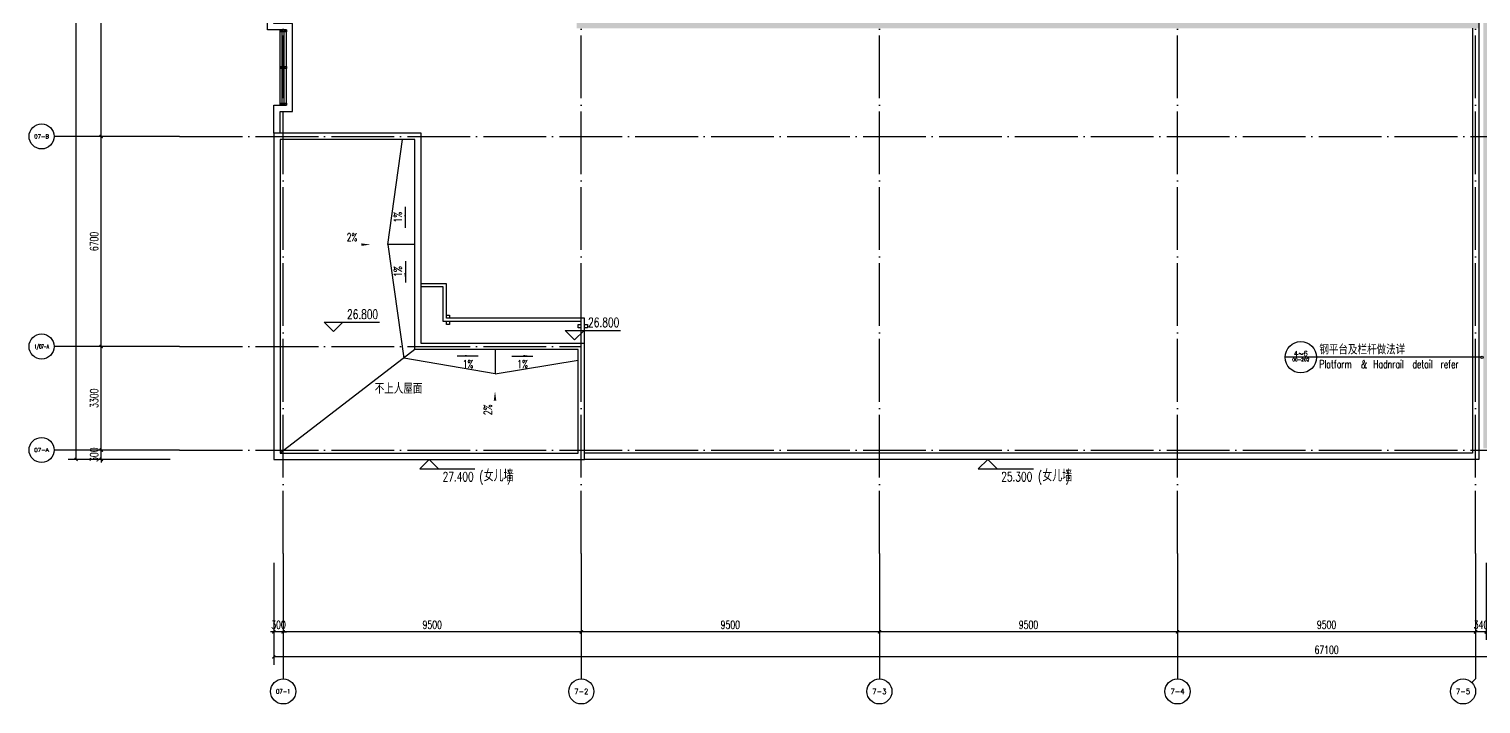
# Model space of a CAD drawing. Extents: x -621157 to 1764546, y -106808 to 741893.
# Drawn here: x 362824 to 409094, y 492654 to 514179 of the extents above; entities that cross this region are included whole.
import ezdxf
from ezdxf.enums import TextEntityAlignment as Align

# ---------------------------------------------------------------- set-up
doc = ezdxf.new("R2010")
doc.units = 0
doc.header["$LTSCALE"] = 1000
doc.header["$MEASUREMENT"] = 0
doc.linetypes.add('XREF-A-101-平面图_t3$0$DOTE', pattern=[2.42, 2, -0.2, 0.02, -0.2])
for name, color, linetype in [('0-底图', 7, 'Continuous'), ('AXIS_TEXT', 7, 'Continuous'), ('XREF-A-101-平面图_t3$0$A-ANNO-IDEN', 8, 'Continuous'), ('XREF-A-101-平面图_t3$0$A-CURTWALL', 8, 'Continuous'), ('XREF-A-101-平面图_t3$0$A-DIM_ELEV', 8, 'Continuous'), ('XREF-A-101-平面图_t3$0$A-DOTE', 8, 'Continuous'), ('XREF-A-101-平面图_t3$0$A-LEAD-AROW', 8, 'Continuous'), ('XREF-A-101-平面图_t3$0$A-PUB_HATCH', 8, 'Continuous'), ('XREF-A-101-平面图_t3$0$A-ROOF', 8, 'Continuous'), ('XREF-A-101-平面图_t3$0$A-roof-water', 8, 'Continuous'), ('XREF-A-101-平面图_t3$0$A-WINDOW', 8, 'Continuous'), ('XREF-A-101-平面图_t3$0$AXIS', 8, 'Continuous'), ('XREF-A-101-平面图_t3$0$底图 - 副本$0$PUB_TEXT', 8, 'Continuous')]:
    doc.layers.add(name, color=color, linetype=linetype)
doc.styles.add('COMPLEX', font='COMPLEX')
doc.styles.add('XREF-A-101-平面图_t3$0$A-AXIS-LABEL', font='COMPLEX', dxfattribs={"bigfont": 'GBCBIG'})
doc.styles.add('XREF-A-101-平面图_t3$0$A-DIM_T3', font='SIMPLEX', dxfattribs={"width": 0.705882, "bigfont": 'GBCBIG'})
doc.styles.add('XREF-A-101-平面图_t3$0$A-STANDARD', font='SIMPLEX', dxfattribs={"bigfont": 'GBCBIG'})
doc.styles.add('XREF-A-101-平面图_t3$0$底图 - 副本$0$_TCH_DIM', font='SIMPLEX', dxfattribs={"bigfont": 'GBCBIG'})
doc.dimstyles.new('XREF-A-101-平面图_t3$0$A-DIM-100', dxfattribs={"dimscale": 100, "dimtxt": 2.55, "dimasz": 1, "dimexe": 2.5, "dimexo": 3, "dimgap": 1, "dimtad": 1, "dimdec": 0, "dimzin": 0, "dimdsep": 46, "dimtxsty": 'XREF-A-101-平面图_t3$0$A-DIM_T3', "dimblk": 'XREF-A-101-平面图_t3$0$_ArchTick', "dimcen": 0.09, "dimclrt": 7, "dimazin": 2, "dimtfac": 1, "dimtdec": 0, "dimtix": 1, "dimtmove": 2, "dimatfit": 3, "dimfxl": 0, "dimtolj": 1, "dimtzin": 0, "dimarcsym": 0})

# ---------------------------------------------------------------- blocks, each defined once
blk = doc.blocks.new('XREF-A-101-平面图_t3$0$G$C869EB286')
at = {"layer": 'XREF-A-101-平面图_t3$0$A-WINDOW'}
h = blk.add_hatch(dxfattribs=at)
h.set_pattern_fill('ANSI31', color=256, scale=25)
h.set_pattern_definition([(45, (-143.957, -89940), (-28.0633, 28.0633), [])])
h.paths.add_polyline_path([(0, 60), (200, 60), (200, 0), (0, 0)])
blk.add_lwpolyline([(0, 60), (200, 60), (200, 0), (0, 0)], close=True, dxfattribs=at)
blk = doc.blocks.new('XREF-A-101-平面图_t3$0$G$CEB38B5CA')
at = {"layer": 'XREF-A-101-平面图_t3$0$A-PUB_HATCH'}
h = blk.add_hatch(dxfattribs=at)
h.set_pattern_fill('ANGLE', color=256, scale=100)
h.set_pattern_definition([(0, (-747423.56, 77633.4), (0, 349.25), [254, -95.25]), (90, (-747423.56, 77633.4), (-349.25, 2e-14), [254, -95.25])])
h.paths.add_polyline_path([(25414, -49210), (29414, -49210), (29414, -47010), (31189, -47010), (31189, -39860), (12534, -39860), (12534, -76810), (25414, -76810)])
h.paths.add_polyline_path([(-16361, -63410), (12384, -63410), (12384, -39860), (-16111, -39860), (-16111, -56860), (-17811, -56860), (-17811, -58260), (-16411, -58260), (-16411, -58060), (-16361, -58060), (-16361, -63410)], is_closed=False)
h.paths.add_polyline_path([(30374, -42232, 1), (30604, -41788, 1)], flags=16)
h.paths.add_polyline_path([(30291, -44650, 1), (30687, -44269, 1)], flags=16)
h.paths.add_polyline_path([(30184, -43320, 1), (30793, -42801, 1)], flags=16)
h.paths.add_polyline_path([(-5511, -41960), (-5511, -46660), (-7311, -46660), (-7311, -41960), (-5511, -41960)], is_closed=False, flags=16)
h.paths.add_polyline_path([(-5511, -47060), (-5511, -49660), (-7311, -49660), (-7311, -47060)], flags=16)
h.paths.add_polyline_path([(-8811, -41960), (-8811, -49660), (-10611, -49660), (-10611, -41960)], flags=16)
h.paths.add_polyline_path([(-12111, -41060), (-12111, -49660), (-13911, -49660), (-13911, -41060)], flags=16)
h.paths.add_polyline_path([(9689, -53360), (9689, -55610), (689, -55610), (689, -53360)], flags=16)
h.paths.add_polyline_path([(9689, -58560), (9689, -60810), (689, -60810), (689, -58560)], flags=16)
h.paths.add_polyline_path([(-2311, -58560), (-2311, -60810), (-11311, -60810), (-11311, -58560)], flags=16)
h.paths.add_polyline_path([(-2311, -53360), (-2311, -55610), (-11311, -55610), (-11311, -53360)], flags=16)
at = {"layer": 'XREF-A-101-平面图_t3$0$A-ANNO-IDEN'}
for p, q in [((7218, -73904), (6218, -73904)), ((10917, -73904), (7218, -73904)), ((12457, -73904), (10917, -73904))]:
    blk.add_line(p, q, dxfattribs=at)
for centre, radius in [((6718, -73904), 500), ((12494, -73904), 36.7)]:
    blk.add_circle(centre, radius, dxfattribs=at)
at = {"layer": 'XREF-A-101-平面图_t3$0$A-ANNO-IDEN', "color": 7, "style": 'XREF-A-101-平面图_t3$0$A-STANDARD'}
blk.add_text('钢平台及栏杆做法详', height=320, dxfattribs=at).set_placement((7308, -73814))
at = {"layer": 'XREF-A-101-平面图_t3$0$A-ANNO-IDEN', "color": 7, "style": 'XREF-A-101-平面图_t3$0$A-STANDARD', "width": 0.958333}
blk.add_text('00-202', height=99.7, dxfattribs=at).set_placement((6445, -74029), (6991, -74029), align=Align.FIT)
at = {"layer": 'XREF-A-101-平面图_t3$0$A-ANNO-IDEN', "color": 7, "style": 'XREF-A-101-平面图_t3$0$A-STANDARD'}
blk.add_text('4~6', height=159.5, dxfattribs=at).set_placement((6494, -73864), (6942, -73864), align=Align.FIT)
at = {"layer": 'XREF-A-101-平面图_t3$0$A-ANNO-IDEN', "color": 7, "style": 'XREF-A-101-平面图_t3$0$A-STANDARD', "width": 0.705882}
for s, p in [('Platform', (7308, -74249)), ('&', (8637, -74249)), ('Hadnrail', (9023, -74249)), ('detail', (10274, -74249)), ('refer', (11174, -74249))]:
    blk.add_text(s, height=255, dxfattribs=at).set_placement(p)
blk = doc.blocks.new('XREF-A-101-平面图_t3$0$G$CE2E50B00')
at = {"layer": 'XREF-A-101-平面图_t3$0$A-LEAD-AROW'}
for points in [[(4200, -2347), (4200, -2647), (4160, -2647)], [(4200, -4753), (4200, -4453), (4160, -4453)]]:
    blk.add_hatch(color=256, dxfattribs=at).paths.add_polyline_path(points, flags=17)
at = {"layer": 'XREF-A-101-平面图_t3$0$A-LEAD-AROW', "transparency": 33554559}
for points in [[(5847, -7109), (6147, -7109), (6147, -7069)], [(8253, -7109), (7953, -7109), (7953, -7069)]]:
    blk.add_hatch(color=256, dxfattribs=at).paths.add_polyline_path(points, flags=17)
at = {"layer": 'XREF-A-101-平面图_t3$0$A-DIM_ELEV'}
for p, q in [((1905, -6326), (1605, -6026)), ((1605, -6026), (3365, -6026)), ((1905, -6326), (2205, -6026)), ((9588, -6585), (9288, -6285)), ((9288, -6285), (11048, -6285)), ((9588, -6585), (9888, -6285)), ((4950, -10400), (4650, -10700)), ((4950, -10400), (5250, -10700)), ((4650, -10700), (6410, -10700))]:
    blk.add_line(p, q, dxfattribs=at)
at = {"layer": 'XREF-A-101-平面图_t3$0$A-LEAD-AROW'}
for points in [[(4200, -3018), (4200, -2347)], [(4200, -4082), (4200, -4753)], [(6518, -7109), (5847, -7109)], [(7582, -7109), (8253, -7109)]]:
    blk.add_lwpolyline(points, dxfattribs=at)
for points in [[(1920, -3550, 0, 0, 0), (3086, -3550, 0, 80, 0), (2786, -3550, 0, 0, 0)], [(7050, -9390, 0, 0, 0), (7050, -8224, 0, 80, 0), (7050, -8524, 0, 0, 0)]]:
    blk.add_lwpolyline(points, format="xyseb", dxfattribs=at)
at = {"layer": 'XREF-A-101-平面图_t3$0$A-ROOF'}
for points in [[(0, 0), (0, -10400), (9900, -10400), (9900, -6700), (4700, -6700), (4700, 0), (0, 0)], [(9900, -6700), (9900, -5900), (5500, -5900), (5500, -4800), (4700, -4800)], [(9800, -6700), (9800, -6000), (5400, -6000), (5400, -4900), (4700, -4900)], [(5500, -5900), (5500, -5800), (5600, -5800), (5600, -5900)], [(5600, -6000), (5600, -6100), (5500, -6100), (5500, -6000)], [(9800, -6200), (9700, -6200), (9700, -6100), (9800, -6100)], [(9900, -6100), (10000, -6100), (10000, -6200), (9900, -6200)]]:
    blk.add_lwpolyline(points, dxfattribs=at)
blk.add_lwpolyline([(200, -200), (200, -10200), (9700, -10200), (9700, -6900), (4500, -6900), (4500, -200)], close=True, dxfattribs=at)
at = {"layer": 'XREF-A-101-平面图_t3$0$A-roof-water'}
for points in [[(4400, -3550), (3633, -3550), (4104, -200)], [(4500, -3550), (3633, -3550), (4142, -7174)], [(4500, -6900), (200, -10200)], [(7050, -6900), (7050, -7676), (4142, -7174)], [(7050, -6900), (7050, -7676), (9700, -7234)]]:
    blk.add_lwpolyline(points, dxfattribs=at)
at = {"layer": 'XREF-A-101-平面图_t3$0$A-DIM_ELEV', "color": 7, "style": 'XREF-A-101-平面图_t3$0$A-STANDARD', "width": 0.705882}
for s, height, p in [('26.800', 297.5, (2335, -5921)), ('26.800', 297.5, (10018, -6180)), ('27.400', 297.5, (5380, -11102)), ('(', 298, (6550, -11102)), (')', 298, (7437, -11102))]:
    blk.add_text(s, height=height, dxfattribs=at).set_placement(p)
at = {"layer": 'XREF-A-101-平面图_t3$0$A-DIM_ELEV', "color": 7, "style": 'XREF-A-101-平面图_t3$0$A-STANDARD'}
blk.add_text('女儿墙', height=373.3, dxfattribs=at).set_placement((6690, -11102))
at = {"layer": 'XREF-A-101-平面图_t3$0$A-LEAD-AROW', "color": 7, "style": 'XREF-A-101-平面图_t3$0$A-STANDARD', "width": 0.705882}
for s, p in [('1%', (4080, -2846)), ('1%', (4080, -4580)), ('2%', (6945, -8987))]:
    blk.add_text(s, height=255, rotation=90, dxfattribs=at).set_placement(p)
for s, p in [('2%', (2323, -3445)), ('1%', (6020, -7485)), ('1%', (7754, -7485))]:
    blk.add_text(s, height=255, dxfattribs=at).set_placement(p)
at = {"layer": 'XREF-A-101-平面图_t3$0$底图 - 副本$0$PUB_TEXT', "style": 'XREF-A-101-平面图_t3$0$底图 - 副本$0$_TCH_DIM'}
blk.add_text('不上人屋面', height=337.6, dxfattribs=at).set_placement((3216, -8308))
blk = doc.blocks.new('XREF-A-101-平面图_t3$0$_ArchTick')
at = {"color": 0, "linetype": 'ByBlock', "const_width": 0.4}
blk.add_lwpolyline([(-0.5, -0.5), (0.5, 0.5)], dxfattribs=at)
blk = doc.blocks.new('*D25464')
at = {"layer": 'Defpoints', "color": 0}
for p in [(-5800, 0), (-3300, 0), (-3300, -300)]:
    blk.add_point(p, dxfattribs=at)
at = {"layer": 'XREF-A-101-平面图_t3$0$AXIS', "color": 0, "lineweight": -2}
for p, q in [((-3600, 0), (-6050, 0)), ((-5800, 0), (-5800, 100)), ((-5800, -300), (-5800, 0)), ((-3600, -300), (-6050, -300)), ((-5800, -300), (-5800, -400))]:
    blk.add_line(p, q, dxfattribs=at)
at = {"layer": 'XREF-A-101-平面图_t3$0$AXIS', "color": 0, "linetype": 'ByBlock', "lineweight": -2, "xscale": 100, "yscale": 100, "zscale": 100}
for p, rotation in [((-5800, 0), 270), ((-5800, -300), 90)]:
    blk.add_blockref('XREF-A-101-平面图_t3$0$_ArchTick', p, dxfattribs=dict(at, rotation=rotation))
at = {"layer": 'XREF-A-101-平面图_t3$0$AXIS', "color": 7, "insert": (-6028, -150), "char_height": 255, "attachment_point": 5, "rotation": 90, "style": 'XREF-A-101-平面图_t3$0$A-DIM_T3'}
blk.add_mtext('\\A1;300', dxfattribs=at)
blk = doc.blocks.new('*D25465')
at = {"layer": 'Defpoints', "color": 0}
for p in [(-5800, 3300), (-3300, 3300), (-3300, 0)]:
    blk.add_point(p, dxfattribs=at)
at = {"layer": 'XREF-A-101-平面图_t3$0$AXIS', "color": 0, "lineweight": -2}
for p, q in [((-3600, 3300), (-6050, 3300)), ((-5800, 0), (-5800, 3300)), ((-3600, 0), (-6050, 0))]:
    blk.add_line(p, q, dxfattribs=at)
at = {"layer": 'XREF-A-101-平面图_t3$0$AXIS', "color": 0, "linetype": 'ByBlock', "lineweight": -2, "xscale": 100, "yscale": 100, "zscale": 100}
for p, rotation in [((-5800, 3300), 90), ((-5800, 0), 270)]:
    blk.add_blockref('XREF-A-101-平面图_t3$0$_ArchTick', p, dxfattribs=dict(at, rotation=rotation))
at = {"layer": 'XREF-A-101-平面图_t3$0$AXIS', "color": 7, "insert": (-6028, 1650), "char_height": 255, "attachment_point": 5, "rotation": 90, "style": 'XREF-A-101-平面图_t3$0$A-DIM_T3'}
blk.add_mtext('\\A1;3300', dxfattribs=at)
blk = doc.blocks.new('*D25466')
at = {"layer": 'Defpoints', "color": 0}
for p in [(-5800, 10000), (-3300, 10000), (-3300, 3300)]:
    blk.add_point(p, dxfattribs=at)
at = {"layer": 'XREF-A-101-平面图_t3$0$AXIS', "color": 0, "lineweight": -2}
for p, q in [((-3600, 10000), (-6050, 10000)), ((-5800, 3300), (-5800, 10000)), ((-3600, 3300), (-6050, 3300))]:
    blk.add_line(p, q, dxfattribs=at)
at = {"layer": 'XREF-A-101-平面图_t3$0$AXIS', "color": 0, "linetype": 'ByBlock', "lineweight": -2, "xscale": 100, "yscale": 100, "zscale": 100}
for p, rotation in [((-5800, 10000), 90), ((-5800, 3300), 270)]:
    blk.add_blockref('XREF-A-101-平面图_t3$0$_ArchTick', p, dxfattribs=dict(at, rotation=rotation))
at = {"layer": 'XREF-A-101-平面图_t3$0$AXIS', "color": 7, "insert": (-6028, 6650), "char_height": 255, "attachment_point": 5, "rotation": 90, "style": 'XREF-A-101-平面图_t3$0$A-DIM_T3'}
blk.add_mtext('\\A1;6700', dxfattribs=at)
blk = doc.blocks.new('*D25467')
at = {"layer": 'Defpoints', "color": 0}
for p in [(-5800, 20000), (-3300, 20000), (-3300, 10000)]:
    blk.add_point(p, dxfattribs=at)
at = {"layer": 'XREF-A-101-平面图_t3$0$AXIS', "color": 0, "lineweight": -2}
for p, q in [((-3600, 20000), (-6050, 20000)), ((-5800, 10000), (-5800, 20000)), ((-3600, 10000), (-6050, 10000))]:
    blk.add_line(p, q, dxfattribs=at)
at = {"layer": 'XREF-A-101-平面图_t3$0$AXIS', "color": 0, "linetype": 'ByBlock', "lineweight": -2, "xscale": 100, "yscale": 100, "zscale": 100}
for p, rotation in [((-5800, 20000), 90), ((-5800, 10000), 270)]:
    blk.add_blockref('XREF-A-101-平面图_t3$0$_ArchTick', p, dxfattribs=dict(at, rotation=rotation))
at = {"layer": 'XREF-A-101-平面图_t3$0$AXIS', "color": 7, "insert": (-6028, 15000), "char_height": 255, "attachment_point": 5, "rotation": 90, "style": 'XREF-A-101-平面图_t3$0$A-DIM_T3'}
blk.add_mtext('\\A1;10000', dxfattribs=at)
blk = doc.blocks.new('_AXISO')
blk.add_circle((0, 0), 0.5)
at = {"layer": 'AXIS_TEXT', "style": 'COMPLEX'}
blk.add_attdef('A', text='', height=0.56, dxfattribs=at).set_placement((-0.25, -0.28), (0.25, -0.28), align=Align.FIT)
blk = doc.blocks.new('*D25474')
at = {"layer": 'Defpoints', "color": 0}
for p in [(-6600, 40500), (-3300, 40500), (-3300, -300)]:
    blk.add_point(p, dxfattribs=at)
at = {"layer": 'XREF-A-101-平面图_t3$0$AXIS', "color": 0, "lineweight": -2}
for p, q in [((-3600, 40500), (-6850, 40500)), ((-6600, -300), (-6600, 40500)), ((-3600, -300), (-6850, -300))]:
    blk.add_line(p, q, dxfattribs=at)
at = {"layer": 'XREF-A-101-平面图_t3$0$AXIS', "color": 0, "linetype": 'ByBlock', "lineweight": -2, "xscale": 100, "yscale": 100, "zscale": 100}
for p, rotation in [((-6600, 40500), 90), ((-6600, -300), 270)]:
    blk.add_blockref('XREF-A-101-平面图_t3$0$_ArchTick', p, dxfattribs=dict(at, rotation=rotation))
at = {"layer": 'XREF-A-101-平面图_t3$0$AXIS', "color": 7, "insert": (-6828, 20100), "char_height": 255, "attachment_point": 5, "rotation": 90, "style": 'XREF-A-101-平面图_t3$0$A-DIM_T3'}
blk.add_mtext('\\A1;40800', dxfattribs=at)
blk = doc.blocks.new('*D25488')
at = {"layer": 'Defpoints', "color": 0}
for p in [(38000, -3300), (38340, -3300), (38000, -5800)]:
    blk.add_point(p, dxfattribs=at)
at = {"layer": 'XREF-A-101-平面图_t3$0$AXIS', "color": 0, "lineweight": -2}
for p, q in [((38000, -3600), (38000, -6050)), ((38340, -3600), (38340, -6050)), ((38000, -5800), (37900, -5800)), ((38340, -5800), (38000, -5800)), ((38340, -5800), (38440, -5800))]:
    blk.add_line(p, q, dxfattribs=at)
at = {"layer": 'XREF-A-101-平面图_t3$0$AXIS', "color": 0, "linetype": 'ByBlock', "lineweight": -2, "xscale": 100, "yscale": 100, "zscale": 100}
blk.add_blockref('XREF-A-101-平面图_t3$0$_ArchTick', (38000, -5800), dxfattribs=at)
at = {"layer": 'XREF-A-101-平面图_t3$0$AXIS', "color": 0, "linetype": 'ByBlock', "lineweight": -2, "xscale": 100, "yscale": 100, "zscale": 100, "rotation": 180}
blk.add_blockref('XREF-A-101-平面图_t3$0$_ArchTick', (38340, -5800), dxfattribs=at)
at = {"layer": 'XREF-A-101-平面图_t3$0$AXIS', "color": 7, "insert": (38170, -5573), "char_height": 255, "attachment_point": 5, "style": 'XREF-A-101-平面图_t3$0$A-DIM_T3'}
blk.add_mtext('\\A1;340', dxfattribs=at)
blk = doc.blocks.new('*D25489')
at = {"layer": 'Defpoints', "color": 0}
for p in [(28500, -3300), (38000, -3300), (28500, -5800)]:
    blk.add_point(p, dxfattribs=at)
at = {"layer": 'XREF-A-101-平面图_t3$0$AXIS', "color": 0, "lineweight": -2}
for p, q in [((28500, -3600), (28500, -6050)), ((38000, -3600), (38000, -6050)), ((38000, -5800), (28500, -5800))]:
    blk.add_line(p, q, dxfattribs=at)
at = {"layer": 'XREF-A-101-平面图_t3$0$AXIS', "color": 0, "linetype": 'ByBlock', "lineweight": -2, "xscale": 100, "yscale": 100, "zscale": 100, "rotation": 180}
blk.add_blockref('XREF-A-101-平面图_t3$0$_ArchTick', (28500, -5800), dxfattribs=at)
at = {"layer": 'XREF-A-101-平面图_t3$0$AXIS', "color": 0, "linetype": 'ByBlock', "lineweight": -2, "xscale": 100, "yscale": 100, "zscale": 100}
blk.add_blockref('XREF-A-101-平面图_t3$0$_ArchTick', (38000, -5800), dxfattribs=at)
at = {"layer": 'XREF-A-101-平面图_t3$0$AXIS', "color": 7, "insert": (33250, -5573), "char_height": 255, "attachment_point": 5, "style": 'XREF-A-101-平面图_t3$0$A-DIM_T3'}
blk.add_mtext('\\A1;9500', dxfattribs=at)
blk = doc.blocks.new('*D25490')
at = {"layer": 'Defpoints', "color": 0}
for p in [(19000, -3300), (28500, -3300), (19000, -5800)]:
    blk.add_point(p, dxfattribs=at)
at = {"layer": 'XREF-A-101-平面图_t3$0$AXIS', "color": 0, "lineweight": -2}
for p, q in [((19000, -3600), (19000, -6050)), ((28500, -3600), (28500, -6050)), ((28500, -5800), (19000, -5800))]:
    blk.add_line(p, q, dxfattribs=at)
at = {"layer": 'XREF-A-101-平面图_t3$0$AXIS', "color": 0, "linetype": 'ByBlock', "lineweight": -2, "xscale": 100, "yscale": 100, "zscale": 100, "rotation": 180}
blk.add_blockref('XREF-A-101-平面图_t3$0$_ArchTick', (19000, -5800), dxfattribs=at)
at = {"layer": 'XREF-A-101-平面图_t3$0$AXIS', "color": 0, "linetype": 'ByBlock', "lineweight": -2, "xscale": 100, "yscale": 100, "zscale": 100}
blk.add_blockref('XREF-A-101-平面图_t3$0$_ArchTick', (28500, -5800), dxfattribs=at)
at = {"layer": 'XREF-A-101-平面图_t3$0$AXIS', "color": 7, "insert": (23750, -5573), "char_height": 255, "attachment_point": 5, "style": 'XREF-A-101-平面图_t3$0$A-DIM_T3'}
blk.add_mtext('\\A1;9500', dxfattribs=at)
blk = doc.blocks.new('*D25491')
at = {"layer": 'Defpoints', "color": 0}
for p in [(9500, -3300), (19000, -3300), (9500, -5800)]:
    blk.add_point(p, dxfattribs=at)
at = {"layer": 'XREF-A-101-平面图_t3$0$AXIS', "color": 0, "lineweight": -2}
for p, q in [((9500, -3600), (9500, -6050)), ((19000, -3600), (19000, -6050)), ((19000, -5800), (9500, -5800))]:
    blk.add_line(p, q, dxfattribs=at)
at = {"layer": 'XREF-A-101-平面图_t3$0$AXIS', "color": 0, "linetype": 'ByBlock', "lineweight": -2, "xscale": 100, "yscale": 100, "zscale": 100, "rotation": 180}
blk.add_blockref('XREF-A-101-平面图_t3$0$_ArchTick', (9500, -5800), dxfattribs=at)
at = {"layer": 'XREF-A-101-平面图_t3$0$AXIS', "color": 0, "linetype": 'ByBlock', "lineweight": -2, "xscale": 100, "yscale": 100, "zscale": 100}
blk.add_blockref('XREF-A-101-平面图_t3$0$_ArchTick', (19000, -5800), dxfattribs=at)
at = {"layer": 'XREF-A-101-平面图_t3$0$AXIS', "color": 7, "insert": (14250, -5573), "char_height": 255, "attachment_point": 5, "style": 'XREF-A-101-平面图_t3$0$A-DIM_T3'}
blk.add_mtext('\\A1;9500', dxfattribs=at)
blk = doc.blocks.new('*D25492')
at = {"layer": 'Defpoints', "color": 0}
for p in [(0, -3300), (9500, -3300), (0, -5800)]:
    blk.add_point(p, dxfattribs=at)
at = {"layer": 'XREF-A-101-平面图_t3$0$AXIS', "color": 0, "lineweight": -2}
for p, q in [((0, -3600), (0, -6050)), ((9500, -3600), (9500, -6050)), ((9500, -5800), (0, -5800))]:
    blk.add_line(p, q, dxfattribs=at)
at = {"layer": 'XREF-A-101-平面图_t3$0$AXIS', "color": 0, "linetype": 'ByBlock', "lineweight": -2, "xscale": 100, "yscale": 100, "zscale": 100, "rotation": 180}
blk.add_blockref('XREF-A-101-平面图_t3$0$_ArchTick', (0, -5800), dxfattribs=at)
at = {"layer": 'XREF-A-101-平面图_t3$0$AXIS', "color": 0, "linetype": 'ByBlock', "lineweight": -2, "xscale": 100, "yscale": 100, "zscale": 100}
blk.add_blockref('XREF-A-101-平面图_t3$0$_ArchTick', (9500, -5800), dxfattribs=at)
at = {"layer": 'XREF-A-101-平面图_t3$0$AXIS', "color": 7, "insert": (4750, -5573), "char_height": 255, "attachment_point": 5, "style": 'XREF-A-101-平面图_t3$0$A-DIM_T3'}
blk.add_mtext('\\A1;9500', dxfattribs=at)
blk = doc.blocks.new('*D25493')
at = {"layer": 'Defpoints', "color": 0}
for p in [(-300, -3300), (0, -3300), (-300, -5800)]:
    blk.add_point(p, dxfattribs=at)
at = {"layer": 'XREF-A-101-平面图_t3$0$AXIS', "color": 0, "lineweight": -2}
for p, q in [((-300, -3600), (-300, -6050)), ((0, -3600), (0, -6050)), ((-300, -5800), (-400, -5800)), ((0, -5800), (-300, -5800)), ((0, -5800), (100, -5800))]:
    blk.add_line(p, q, dxfattribs=at)
at = {"layer": 'XREF-A-101-平面图_t3$0$AXIS', "color": 0, "linetype": 'ByBlock', "lineweight": -2, "xscale": 100, "yscale": 100, "zscale": 100}
blk.add_blockref('XREF-A-101-平面图_t3$0$_ArchTick', (-300, -5800), dxfattribs=at)
at = {"layer": 'XREF-A-101-平面图_t3$0$AXIS', "color": 0, "linetype": 'ByBlock', "lineweight": -2, "xscale": 100, "yscale": 100, "zscale": 100, "rotation": 180}
blk.add_blockref('XREF-A-101-平面图_t3$0$_ArchTick', (0, -5800), dxfattribs=at)
at = {"layer": 'XREF-A-101-平面图_t3$0$AXIS', "color": 7, "insert": (-150, -5573), "char_height": 255, "attachment_point": 5, "style": 'XREF-A-101-平面图_t3$0$A-DIM_T3'}
blk.add_mtext('\\A1;300', dxfattribs=at)
blk = doc.blocks.new('*D25504')
at = {"layer": 'Defpoints', "color": 0}
for p in [(-300, -3300), (66800, -3300), (-300, -6600)]:
    blk.add_point(p, dxfattribs=at)
at = {"layer": 'XREF-A-101-平面图_t3$0$AXIS', "color": 0, "lineweight": -2}
for p, q in [((-300, -3600), (-300, -6850)), ((66800, -3600), (66800, -6850)), ((66800, -6600), (-300, -6600))]:
    blk.add_line(p, q, dxfattribs=at)
at = {"layer": 'XREF-A-101-平面图_t3$0$AXIS', "color": 0, "linetype": 'ByBlock', "lineweight": -2, "xscale": 100, "yscale": 100, "zscale": 100, "rotation": 180}
blk.add_blockref('XREF-A-101-平面图_t3$0$_ArchTick', (-300, -6600), dxfattribs=at)
at = {"layer": 'XREF-A-101-平面图_t3$0$AXIS', "color": 0, "linetype": 'ByBlock', "lineweight": -2, "xscale": 100, "yscale": 100, "zscale": 100}
blk.add_blockref('XREF-A-101-平面图_t3$0$_ArchTick', (66800, -6600), dxfattribs=at)
at = {"layer": 'XREF-A-101-平面图_t3$0$AXIS', "color": 7, "insert": (33250, -6373), "char_height": 255, "attachment_point": 5, "style": 'XREF-A-101-平面图_t3$0$A-DIM_T3'}
blk.add_mtext('\\A1;67100', dxfattribs=at)
blk = doc.blocks.new('XREF-A-101-平面图_t3$0$轴网(3)')
at = {"layer": 'XREF-A-101-平面图_t3$0$A-DOTE', "linetype": 'XREF-A-101-平面图_t3$0$DOTE'}
for p, q in [((0, -3300), (0, 43300)), ((9500, -3300), (9500, 43300)), ((19000, -3300), (19000, 43300)), ((28500, -3300), (28500, 43300)), ((38000, -3300), (38000, 43300)), ((-3300, 10000), (69800, 10000)), ((-3300, 3300), (9500, 3300)), ((-3300, 0), (69800, 0))]:
    blk.add_line(p, q, dxfattribs=at)
at = {"layer": 'XREF-A-101-平面图_t3$0$AXIS'}
for p, q in [((-3300, 10000), (-7300, 10000)), ((-3300, 3300), (-7300, 3300)), ((-3300, 0), (-7300, 0)), ((0, -3300), (0, -7300)), ((9500, -3300), (9500, -7300)), ((19000, -3300), (19000, -7300)), ((28500, -3300), (28500, -7300)), ((38000, -3300), (38000, -7300)), ((38000, -7300), (37882.8, -7417.2))]:
    blk.add_line(p, q, dxfattribs=at)
ref = blk.add_blockref('_AXISO', (-7700, 10000), dxfattribs=dict(at, xscale=800, yscale=800, zscale=800))
ref.add_attrib('A', '07-B', dxfattribs={"color": 7, "height": 123.31, "style": 'XREF-A-101-平面图_t3$0$A-AXIS-LABEL', "width": 0.951807}).set_placement((-7931.9, 9938.3), (-7468.1, 9938.3), align=Align.FIT)
ref = blk.add_blockref('_AXISO', (-7700, 3300), dxfattribs=dict(at, xscale=800, yscale=800, zscale=800))
ref.add_attrib('A', '1/07-A', dxfattribs={"color": 7, "height": 129.72, "style": 'XREF-A-101-平面图_t3$0$A-AXIS-LABEL', "width": 0.618285}).set_placement((-7931.1, 3235.1), (-7468.9, 3235.1), align=Align.FIT)
ref = blk.add_blockref('_AXISO', (-7700, 0), dxfattribs=dict(at, xscale=800, yscale=800, zscale=800))
ref.add_attrib('A', '07-A', dxfattribs={"color": 7, "height": 121.87, "style": 'XREF-A-101-平面图_t3$0$A-AXIS-LABEL', "width": 0.952381}).set_placement((-7932.1, -60.9), (-7467.9, -60.9), align=Align.FIT)
ref = blk.add_blockref('_AXISO', (0, -7700), dxfattribs=dict(at, xscale=800, yscale=800, zscale=800))
ref.add_attrib('A', '07-1', dxfattribs={"color": 7, "height": 136.14, "style": 'XREF-A-101-平面图_t3$0$A-AXIS-LABEL', "width": 0.946667}).set_placement((-230.1, -7768.1), (230.1, -7768.1), align=Align.FIT)
ref = blk.add_blockref('_AXISO', (9500, -7700), dxfattribs=dict(at, xscale=800, yscale=800, zscale=800))
ref.add_attrib('A', '7-2', dxfattribs={"color": 7, "height": 168.54, "style": 'XREF-A-101-平面图_t3$0$A-AXIS-LABEL', "width": 0.933333}).set_placement((9275.3, -7784.3), (9724.7, -7784.3), align=Align.FIT)
ref = blk.add_blockref('_AXISO', (19000, -7700), dxfattribs=dict(at, xscale=800, yscale=800, zscale=800))
ref.add_attrib('A', '7-3', dxfattribs={"color": 7, "height": 168.54, "style": 'XREF-A-101-平面图_t3$0$A-AXIS-LABEL', "width": 0.933333}).set_placement((18775.3, -7784.3), (19224.7, -7784.3), align=Align.FIT)
ref = blk.add_blockref('_AXISO', (28500, -7700), dxfattribs=dict(at, xscale=800, yscale=800, zscale=800))
ref.add_attrib('A', '7-4', dxfattribs={"color": 7, "height": 163.41, "style": 'XREF-A-101-平面图_t3$0$A-AXIS-LABEL', "width": 0.935484}).set_placement((28274.3, -7781.7), (28725.7, -7781.7), align=Align.FIT)
ref = blk.add_blockref('_AXISO', (37600, -7700), dxfattribs=dict(at, xscale=800, yscale=800, zscale=800))
ref.add_attrib('A', '7-5', dxfattribs={"color": 7, "height": 168.54, "style": 'XREF-A-101-平面图_t3$0$A-AXIS-LABEL', "width": 0.933333}).set_placement((37375.3, -7784.3), (37824.7, -7784.3), align=Align.FIT)
for p1, p2, distance, picture, middle in [((-3300, -300), (-3300, 40500), 3300, '*D25474', (-6827.5, 20100)), ((-3300, 10000), (-3300, 20000), 2500, '*D25467', (-6027.5, 15000)), ((-3300, 3300), (-3300, 10000), 2500, '*D25466', (-6027.5, 6650)), ((-3300, 0), (-3300, 3300), 2500, '*D25465', (-6027.5, 1650)), ((-3300, -300), (-3300, 0), 2500, '*D25464', (-6027.5, -150)), ((0, -3300), (-300, -3300), 2500, '*D25493', (-150, -5572.5)), ((66800, -3300), (-300, -3300), 3300, '*D25504', (33250, -6372.5)), ((9500, -3300), (0, -3300), 2500, '*D25492', (4750, -5572.5)), ((19000, -3300), (9500, -3300), 2500, '*D25491', (14250, -5572.5)), ((28500, -3300), (19000, -3300), 2500, '*D25490', (23750, -5572.5)), ((38000, -3300), (28500, -3300), 2500, '*D25489', (33250, -5572.5)), ((38340, -3300), (38000, -3300), 2500, '*D25488', (38170, -5572.5))]:
    dim = blk.add_aligned_dim(p1=p1, p2=p2, distance=distance, dimstyle='XREF-A-101-平面图_t3$0$A-DIM-100', dxfattribs=at)
    dim.commit()
    dim.dimension.update_dxf_attribs({"geometry": picture, "text_midpoint": middle})
blk = doc.blocks.new('XREF-A-101-平面图_t3')
at = {"layer": 'XREF-A-101-平面图_t3$0$A-CURTWALL'}
for p, q in [((199900, 511754), (199900, 514154)), ((199900, 514154), (200100, 514154)), ((199967, 511754), (199967, 514154)), ((200033, 511754), (200033, 514154)), ((200100, 511754), (200100, 514154)), ((199900, 511754), (200100, 511754))]:
    blk.add_line(p, q, dxfattribs=at)
at = {"layer": 'XREF-A-101-平面图_t3$0$A-DIM_ELEV'}
for p, q in [((222452, 500454), (222152, 500154)), ((222452, 500454), (222752, 500154)), ((222152, 500154), (223912, 500154))]:
    blk.add_line(p, q, dxfattribs=at)
at = {"layer": 'XREF-A-101-平面图_t3$0$A-ROOF'}
for points in [[(199500, 541254), (238100, 541254), (238100, 500754)], [(199700, 510854), (199700, 511754), (200100, 511754), (200100, 514154), (199500, 514154), (199500, 541254)], [(199900, 510854), (199900, 511554), (200300, 511554), (200300, 514354), (199700, 514354), (199700, 541054)], [(237900, 514204), (237900, 500654), (209600, 500654)], [(238100, 500754), (238100, 500454), (209600, 500454)]]:
    blk.add_lwpolyline(points, dxfattribs=at)
for name, p in [('XREF-A-101-平面图_t3$0$G$CEB38B5CA', (225711, 577615)), ('XREF-A-101-平面图_t3$0$G$CE2E50B00', (199700, 510854))]:
    blk.add_blockref(name, p)
at = {"layer": 'XREF-A-101-平面图_t3$0$A-DOTE'}
blk.add_blockref('XREF-A-101-平面图_t3$0$轴网(3)', (200000, 500754), dxfattribs=at)
at = {"layer": 'XREF-A-101-平面图_t3$0$A-WINDOW', "rotation": 180}
for p in [(200100, 514154), (200100, 512984), (200100, 511814)]:
    blk.add_blockref('XREF-A-101-平面图_t3$0$G$C869EB286', p, dxfattribs=at)
at = {"layer": 'XREF-A-101-平面图_t3$0$A-DIM_ELEV', "color": 7, "style": 'XREF-A-101-平面图_t3$0$A-STANDARD', "width": 0.705882}
for s, height, p in [('25.300', 297.5, (222882, 499752)), ('(', 298, (224052, 499752)), (')', 298, (224939, 499752))]:
    blk.add_text(s, height=height, dxfattribs=at).set_placement(p)
at = {"layer": 'XREF-A-101-平面图_t3$0$A-DIM_ELEV', "color": 7, "style": 'XREF-A-101-平面图_t3$0$A-STANDARD'}
blk.add_text('女儿墙', height=373.3, dxfattribs=at).set_placement((224192, 499752))

msp = doc.modelspace()

# ---------------------------------------------------------------- block references
at = {"layer": '0-底图'}
msp.add_blockref('XREF-A-101-平面图_t3', (170924, 0), dxfattribs=at)

doc.saveas('drawing.dxf')
